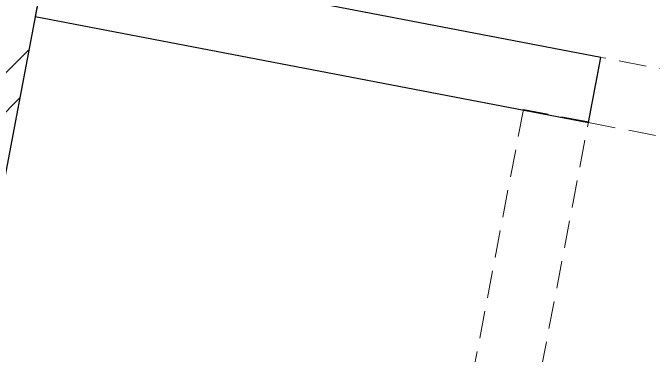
# Model space of a CAD drawing. Header units: feet. Extents: x 5858550 to 5870167, y -5283948 to -5274256.
# Drawn here: x 5859794 to 5860760, y -5277175 to -5276659 of the extents above; entities that cross this region are included whole.
import ezdxf

# ---------------------------------------------------------------- set-up
doc = ezdxf.new("R2010")
doc.units = ezdxf.units.FT
doc.header["$LTSCALE"] = 33
doc.header["$MEASUREMENT"] = 0
doc.linetypes.add('a_p6_plan_L18$0$HIDDEN', pattern=[0.375, 0.25, -0.125])
doc.layers.add('A-WALL', color=1, linetype='Continuous')
for name, color, linetype, lineweight in [('LENS-PARTITION', 21, 'Continuous', 25), ('LENS_CURTAIN', 5, 'a_p6_plan_L18$0$HIDDEN', 9), ('LN-HATCH', 251, 'Continuous', 0), ('PLANO-CARPET', 3, 'Continuous', 18)]:
    doc.layers.add(name, color=color, linetype=linetype, lineweight=lineweight)

# ---------------------------------------------------------------- blocks, each defined once
blk = doc.blocks.new('A$C068cc6a0')
at = {"layer": 'LN-HATCH'}
h = blk.add_hatch(dxfattribs=at)
h.set_pattern_fill('ANSI32', color=256, scale=333, angle=180)
h.set_pattern_definition([(225, (-5972315.660349847, 5275308.89834815), (88.29995930067012, -88.29995930067015), []), (225, (-5972374.526989283, 5275308.89834815), (88.29995930067012, -88.29995930067015), [])])
h.paths.add_polyline_path([(-2365.34412253648, -3862.607105944306), (-2381.185740653426, -4116.118061722256), (-429.1513811573386, -4238.098521189765), (-413.3097630478442, -3984.587565411814)], flags=17)
h.paths.add_polyline_path([(-1524.059329666197, 528.0160251632333), (1524.059329665266, -528.0160251623018), (1582.515904753469, -294.1671595666558), (1496.986227481626, -276.7005109367892), (-1698.861665185541, 830.5128819169475), (-2544.816347483546, -3584.482167826966), (-3205.276305258274, -8843.177304687912), (-2973.094282765873, -8828.99510331545), (-2381.185740653426, -4116.118061722256), (-2365.344122532755, -3862.607105885633)])
h.paths.add_polyline_path([(1866.257893975824, -352.1122119212523), (1822.337915379554, -576.4661440933123), (4883.425816948526, -1201.593567791395), (4945.288251570426, -980.0352843180299), (4924.614734504372, -976.6819054242224)])
h.paths.add_polyline_path([(5298.500360455363, -1037.328585076146), (5236.637925871647, -1258.886868411675), (8182.696631647647, -1736.756746695377), (8182.696631647647, -7197.873622671702), (8411.301524128765, -7197.873622671702), (8411.301524128765, -1542.245174244046)])
at = {"layer": 'A-WALL'}
blk.add_line((-1524.059329666197, 528.0160251632333), (-2365.344122543931, -3862.607105943374), dxfattribs=at)

msp = doc.modelspace()

# ---------------------------------------------------------------- linework, layer by layer
at = {"layer": 'LENS-PARTITION'}
msp.add_lwpolyline([(5860681.439958264, -5276725.956984367), (5859846.626565617, -5276565.998866542), (5859827.80796352, -5276664.212206854), (5860662.621356166, -5276824.170324678)], close=True, dxfattribs=at)
at = {"layer": 'LENS_CURTAIN', "ltscale": 5}
for points in [[(5861418.040010598, -5276867.096500093), (5860681.439958262, -5276725.956984368), (5860662.621356166, -5276824.170324678), (5861399.2214085, -5276965.309840404)], [(5860521.63828489, -5277559.953901271), (5860662.777800615, -5276823.353848934), (5860564.564460305, -5276804.535246839), (5860423.424944579, -5277541.135299173)]]:
    msp.add_lwpolyline(points, close=True, dxfattribs=at)

# ---------------------------------------------------------------- block references
at = {"layer": 'PLANO-CARPET', "color": 2}
msp.add_blockref('A$C068cc6a0', (5861755.411721007, -5275086.15010696), dxfattribs=at)

doc.saveas('drawing.dxf')
